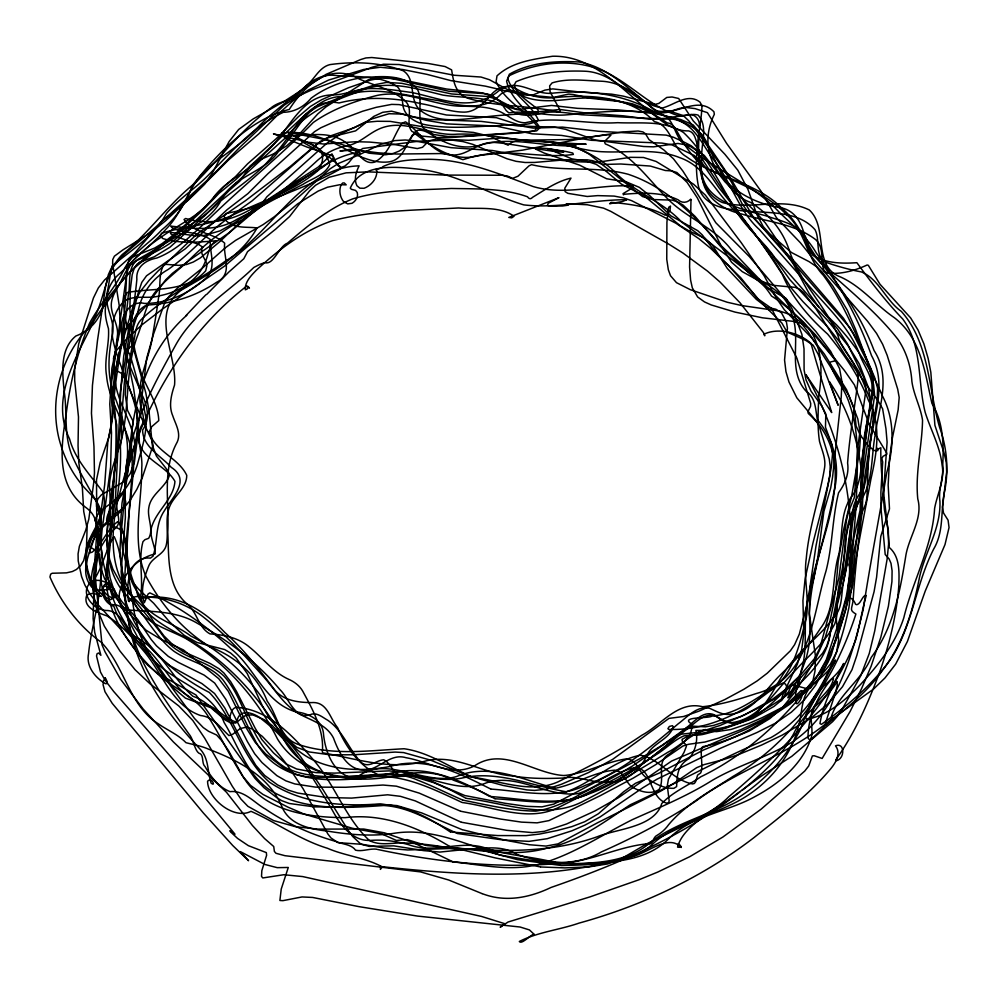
<?xml version="1.0" encoding="UTF-8"?>
<svg xmlns="http://www.w3.org/2000/svg" width="999" height="999" viewBox="0 0 999 999"><rect width="100%" height="100%" fill="white"/><g stroke="black" fill="none" stroke-linecap="round" stroke-linejoin="round"><path stroke-width="1.5" d="M533.966 934.152L529.433 929.919L520.054 927.01L417.732 916.095L358.828 906.617L312.625 897.452L302.048 896.94L282.892 900.661L279.895 900.486L281.231 889.06L288.286 867.469L277.235 867.656L264.91 864.472L240.347 851.61L248.564 860.726L232.779 845.566L203.297 812.911L112.2 703.308L104.97 691.708L103.072 684.715L103.596 680.307C106.019 680.419 105.519 677.297 105.007 677.747C106.006 679.295 109.478 684.59 105.345 683.653C95.18 677.709 85.889 666.271 88.536 653.733C91.933 620.816 105.145 587.624 99.55 554.545L96.004 550.686L89.573 546.615L88.524 543.194L90.847 538.349L96.628 532.292L121.541 510.776L129.982 500.524L136.888 489.248L142.22 477.872L153.072 445.154L151.948 440.559L140.572 416.071L126.611 381.743L121.379 373.276L115.809 370.229L114.46 368.506L113.474 358.354L115.459 351.623L127.46 337.949L142.67 324.263L162.762 308.853L224.825 265.909L297.49 203.971L318.169 191.084L327.435 187.225L339.797 184.715L346.203 184.852L344.293 182.942L342.769 182.967L341.183 184.565C338.773 190.222 339.785 197.04 343.731 201.761L347.714 203.883L351.96 203.297C355.731 201.224 358.529 196.815 357.242 192.457L355.557 190.384L351.323 189.298L350.299 188.124C361.226 163.112 395.479 166.621 417.782 169.093C455.644 172.952 488.099 194.031 523.751 204.882C558.179 208.903 592.444 199.6 626.873 199.725L622.315 201.548L609.64 203.771L611.201 202.372C629.657 203.946 648.613 206.506 665.184 215.197L667.02 214.635L669.954 210.714L670.491 206.069L668.843 207.18L668.181 209.665L666.92 222.29L666.758 259.315L668.331 269.755L670.504 275.736L676.485 282.667L690.284 289.66L727.147 302.222L741.795 305.569L779.857 311.076L790.771 314.797L799.862 321.528L808.054 331.78L848.775 395.342L854.27 408.516L856.106 425.911L860.139 434.877L867.856 445.192L873.975 450.474L877.734 450.661L878.158 448.801L877.122 448.289L877.347 449.475L880.843 447.739C880.156 481.106 887.549 514.173 889.135 547.352C900.199 556.63 899.187 572.627 898.825 585.714C896.615 614.86 889.622 643.468 880.019 671.016C868.593 702.185 854.969 732.929 835.676 760.052L836.525 760.689C845.229 758.453 844.754 741.907 835.489 745.853C841.333 753.209 835.826 762.562 830.806 768.656C808.715 795.117 780.868 816.046 754.12 837.499C702.21 877.397 642.07 905.731 579.07 923.101C559.527 929.907 537.699 932.055 519.293 941.508C521.728 944.842 529.882 935.226 533.878 934.215M698.988 133.167C698.226 157.155 696.228 190.809 722.202 202.447C750.699 210.689 781.992 196.466 809.265 209.952C828.795 227.76 811.85 266.508 840.833 277.11C861.638 286.563 875.811 305.032 894.417 317.744C921.465 338.549 924.887 373.014 931.967 403.534C943.118 421.928 943.805 443.431 942.781 464.273C944.043 476.923 938.073 488.823 939.922 501.348C941.033 528.096 925.386 551.373 919.617 576.76C913.061 609.964 903.521 643.431 882.342 670.554C867.307 692.17 846.116 708.328 826.086 724.974L825.274 724.263L826.248 720.716L835.901 691.52L837.249 685.239L837.062 681.505C826.298 700.599 805.219 710.951 795.254 730.581C783.278 754.994 762.761 773.638 741.932 790.471M868.318 417.407L863.473 459.69L862.125 486.95L860.576 492.157L855.956 499.787L853.633 505.931L844.954 567.669L836.45 600.886L828.995 639.26L826.598 646.365L822.614 653.234L797.289 681.555L775.636 698.201L761.25 706.618L740.684 716.608L713.436 725.461L705.294 726.835L692.032 726.123L687.811 726.935L662.112 745.279L639.535 758.89L553.821 804.12L541.933 806.867L526.373 806.343L505.332 803.346L465.234 795.616M868.855 415.247L870.416 399.001L868.306 387.312L859.302 363.936L848.251 345.929L828.383 321.341L789.922 279.745L770.978 253.409L750.311 229.171L721.203 187.849L695.791 149.463L691.146 145.729L684.715 142.42L673.438 137.25L666.171 135.115L598.189 131.256L562.487 127.11L533.279 128.109L524.213 126.561L496.391 117.682L446.478 115.01L399.2 104.608L391.67 104.383L376.236 107.33L362.649 111.226L332.605 122.552L320.816 127.785L314.535 131.693L267.944 173.689L247.939 193.581L227.11 209.678L185.364 248.763L146.541 275.786L141.783 282.392L138.362 292.32L128.047 332.267L123.726 355.981L120.954 387.587L115.472 498.301L108.167 549.937L108.154 565.097L110.102 577.909L115.11 593.756L121.478 606.955L133.804 625.786L150.474 647.24L158.891 656.53L169.855 665.671L201.948 683.603L214.573 693.506L224.8 707.979L246.079 748.988L255.769 765.259L264.648 775.436L277.647 784.952L288.212 790.097L297.802 793.069L326.498 797.514L351.623 798.101L387.637 794.792L400.424 796.328L415.222 800.873L461.113 822.177M186.838 315.209C146.541 350.849 132.28 404.707 129.321 456.531C127.16 468.419 128.284 481.243 123.327 492.457C117.919 501.848 107.105 508.991 106.618 520.591L109.728 524.612L121.141 529.757L124.113 534.477L125.449 540.596L129.171 579.87L134.365 613.024L139.498 633.591L147.752 652.022L160.901 672.527L194.518 718.493L203.259 727.572L208.516 731.268L216.621 735.014L221.478 740.409L228.334 750.386L243.132 776.685L250.499 785.376L263.037 794.455L287.899 807.117L304.333 814.173L352.347 828.258L381.031 833.578L396.416 840.446L407.217 839.61L425.961 845.429M206.656 294.468L228.808 272.065L243.818 258.753L247.565 251.648L275.662 229.146L289.573 216.558L309.515 190.959L315.509 185.29L329.096 177.31L346.104 172.839L367.782 171.853L444.792 175.087L501.748 175.25L507.255 175.961L512.612 178.359L517.969 176.224L528.933 165.896L531.518 164.66C562.961 172.115 596.778 165.672 628.408 174.35C664.735 186.551 693.119 213.836 717.757 242.183C735.152 260.664 757.717 274.226 771.49 296.016C796.727 311.988 815.708 336.563 834.615 359.303L834.49 361.051L830.831 361.85L829.819 363.161C834.527 377.722 845.529 389.822 849.737 404.832C858.178 428.559 857.791 454.133 857.055 478.958C856.168 507.717 854.894 536.888 848.75 564.835C853.933 574.5 854.295 585.189 849.425 595.379C839.659 632.18 827.921 669.867 799.937 697.352C772.414 729.982 739.447 758.116 700.873 776.76C687.911 785.714 672.689 791.97 661.763 803.533C654.495 827.484 617.12 828.646 597.34 836.712C542.682 856.155 483.366 850.686 426.71 845.554M220.529 223.788C202.76 238.761 187.213 256.318 167.994 269.568C151.024 279.146 140.26 295.554 137.462 314.785C120.417 361.101 125.974 411.213 115.809 458.903C112.025 494.318 113.374 530.244 107.492 565.596C106.531 599.687 127.198 629.308 148.302 654.195C169.58 682.192 210.664 687.2 224.138 722.552C239.223 747.052 248.089 779.07 275.312 793.181C308.516 810.751 347.44 808.016 383.616 805.519C410.651 806.942 433.466 822.814 457.48 833.503M740.259 791.633C684.24 835.863 617.981 864.21 551.036 887.462C529.308 897.839 505.469 902.584 482.255 893.668M230.507 216.246L252.16 200.811L320.329 141.396L331.193 135.652L354.42 127.66L371.104 119.168L389.048 113.724L401.91 114.073L426.648 120.404L446.928 123.901L496.178 126.074L532.18 133.804L561.388 135.389L591.433 140.297L662.012 143.082L671.628 144.743L694.268 155.482L702.097 162.874L719.03 187.849L744.168 219.593L774.175 260.627L791.37 288.149L802.909 301.586L827.846 327.06L841.745 344.63L859.19 372.103L870.666 400.599L873.288 412.362L872.964 424.225L864.997 474.925L859.265 526.81L853.283 554.133L849.45 589.435L845.703 609.84L838.261 634.527L825.586 666.52L815.721 685.139L804.382 699.812L791.37 712.162L775.586 723.114L756.992 732.504L720.017 748.476L656.967 779.208L642.906 787.724L599.999 816.995L584.964 825.112L571.903 830.806L547.177 838.698L528.983 841.37L502.759 839.959L457.879 833.578M630.194 767.544L676.81 735.539L681.718 734.128L698.888 732.317L720.029 725.474L745.054 714.635L772.502 699.263L786.163 688.973L801.235 674.225L814.322 658.766L819.767 648.301L838.823 578.421L846.478 520.242L848.413 512.225L854.37 497.514L858.303 443.444L865.808 390.946L865.559 384.865L863.673 377.347L847.264 343.569L837.474 328.833L821.815 310.402M607.667 780.569C584.003 790.996 561.788 807.292 535.839 811.113C511.263 810.851 487.187 804.932 463.186 800.211M566.645 791.683C592.607 782.417 612.949 760.589 640.284 755.219C659.702 758.241 672.265 780.381 692.594 783.928L694.38 783.441L695.654 781.63L697.589 775.124L700.624 773.001C704.02 767.07 698.613 747.664 703.209 746.565C741.133 739.26 774.25 717.532 801.048 690.571L802.147 690.921C802.871 695.404 800.898 700.649 797.464 703.596L796.403 703.658C793.019 693.056 799.924 681.43 801.198 670.741C806.53 654.07 804.819 636.65 805.506 619.48C807.604 553.446 869.517 468.256 808.278 413.474L807.916 411.713L810.551 406.343L810.713 403.471L796.915 358.229L771.44 308.316L757.779 298.751L740.783 277.772L717.344 254.633L702.247 234.89L697.764 230.719L670.804 215.772L649.737 195.654L639.372 187.362L626.373 181.93L606.58 178.746L579.57 165.122L544.055 153.009L535.776 149.126L536.201 148.089L539.31 147.914L546.952 148.539L563.511 151.498L563.661 152.235C540.409 150.574 517.744 144.356 494.505 142.457C482.654 141.571 473.239 149.563 462.674 153.409C436.788 162.038 422.989 134.166 405.544 121.816L402.122 123.227C393.094 136.126 389.585 153.996 374.762 162.1C363.012 165.472 357.43 150.499 349.001 145.18C327.372 125.312 298.264 140.697 273.464 133.841C290.846 140.235 336.213 140.16 318.556 170.08C294.518 191.034 262.837 200.674 234.403 214.261C211.513 225.599 185.364 225.624 161.613 233.267L160.19 235.976L162.825 238.549C180.007 243.893 198.639 242.17 216.333 240.784C208.429 244.78 208.666 255.856 204.745 262.874C197.29 281.406 178.346 292.045 159.553 295.791C147.952 299.563 133.903 294.006 123.701 301.698C114.136 310.926 111.064 324.862 112.562 337.724C118.694 370.317 139.81 399.575 138.349 433.728C135.951 457.779 165.434 463.898 174.937 481.393C173.751 498.314 157.879 509.565 152.31 525.049C148.164 534.865 154.907 544.18 155.295 553.808C138.536 557.954 124.538 571.128 120.692 588.623C116.958 597.839 120.267 609.939 131.543 610.227C154.058 611.65 177.572 611.251 197.69 623.501C228.659 640.496 257.267 662.499 279.97 689.672C288.823 697.951 294.443 719.342 309.802 714.909C316.134 711.413 322.502 717.369 327.772 720.267C342.919 730.694 348.763 749.163 360.889 762.2C368.506 768.855 376.086 760.251 383.716 759.789C392.033 763.373 393.693 778.034 404.757 774.774C424.413 776.211 444.13 782.379 463.861 777.647C498.688 770.429 532.517 786.126 566.321 791.77M578.446 793.531C598.488 786.613 615.147 771.315 636.188 767.357C652.597 769.967 649.15 797.452 666.583 803.159L668.581 802.684L669.18 800.973L667.307 785.676L668.443 779.145L684.065 752.297L686.363 746.378L685.926 744.73L682.18 740.971L682.13 739.297L687.949 736.251L725.436 728.221L752.697 718.606L774.013 706.418L781.755 699.999L788.673 691.595L791.533 684.552L807.629 688.86L810.813 687.774L811.787 686.051L815.022 671.028L815.471 656.206L809.302 613.211L809.927 587.062L815.983 546.003L829.769 476.486L830.206 466.371L829.27 459.053L819.592 427.36L817.282 422.34L796.827 397.814L788.985 382.043L785.963 371.678L784.565 360.052L787.449 328.172L786.438 322.028L781.505 312.874L775.936 309.253L766.37 307.118L756.293 299.325L727.322 268.481L712.262 244.83L704.707 238.112L689.485 231.181L680.132 225.649L644.23 195.904L621.465 184.153L606.218 171.353L596.178 164.323L587.05 161.314L571.878 158.878L547.714 148.614L566.146 151.536L572.789 153.047L573.389 154.433C540.771 159.041 507.504 147.64 475.237 156.443C452.322 161.289 432.867 146.915 415.621 134.166L412.712 134.703C405.956 144.306 403.234 159.303 389.647 161.776C377.535 163.549 365.559 159.003 354.645 154.183C332.667 141.359 308.154 129.533 281.993 133.129L281.606 134.915L289.698 139.997L306.98 147.065L332.53 155.856L333.541 157.28L332.592 159.465L322.165 167.62L282.692 190.747L234.553 222.827L219.98 230.894L203.746 235.527L194.942 235.752L170.28 232.33L170.704 233.766L174.026 235.939L198.102 244.156L202.71 247.078C198.601 253.709 206.768 259.278 206.855 265.934L205.719 270.791C186.089 292.957 153.334 287.55 127.198 292.532L123.963 298.002L123.414 303.596L125.25 318.781L145.779 392.832L148.913 409.902L152.273 445.092L156.431 456.093L166.109 468.456L168.556 472.377L169.156 476.173C164.847 488.074 150.699 494.38 148.814 507.654C146.878 517.694 154.171 529.17 148.651 538.324L144.967 539.66L142.982 541.645C137.899 559.952 143.918 579.37 140.359 597.964L141.134 598.513C174.276 591.783 202.597 608.716 224.85 632.504C243.594 649.188 258.978 669.005 273.976 688.985C282.729 700.599 297.839 702.459 311.351 702.609C327.272 701.173 329.72 718.144 337.6 727.634C345.854 746.915 358.579 765.134 377.822 774.662C392.045 779.145 407.38 773.963 421.865 777.534C442.869 781.668 464.597 791.87 485.914 783.029C517.095 772.277 546.49 797.639 578.234 793.593M555.531 788.236C575.861 784.153 594.03 771.84 614.785 770.167C624.4 771.278 625.312 782.879 632.654 787.312C640.409 791.745 651.198 795.042 659.14 789.41C665.759 778.296 655.119 761.226 669.742 753.571C678.833 745.991 693.643 737.749 691.633 723.975C678.721 716.183 709.789 718.781 712.112 715.946C739.597 714.447 759.477 694.155 782.679 683.066L785.414 683.953L786.7 686.525L786.575 690.172L784.053 696.84L781.131 700.686L782.779 695.004L797.427 663.96L801.76 649.338L803.77 633.279L802.934 600.449L805.094 578.821L812.936 543.094L828.021 484.39L831.38 466.945L832.554 453.658L831.817 444.368L825.474 427.222L825.811 413.998L821.628 405.769L811.088 391.233L806.018 379.92L804.095 370.005L804.02 348.838L801.885 334.29L792.332 309.34L786.176 298.464L765.858 287.15L753.096 276.698L720.629 246.516L695.067 216.383L683.054 205.082L677.372 201.773L671.94 200.087L653.159 199.563L642.507 196.553L588.973 154.033L576.81 147.427L567.195 144.331L586.163 144.206L543.481 141.933L501.685 137.999L468.543 140.285L436.288 138.936L428.821 140.971L422.502 147.303L417.32 148.576L392.919 144.281L369.78 142.083L356.144 141.696L323.514 144.031L301.523 141.421L329.608 157.43L340.209 166.596L340.334 168.918C310.577 186.189 276.448 195.692 245.929 211.963C227.26 221.89 205.869 224.475 185.652 218.494L184.041 219.518C193.344 233.254 213.311 232.542 224.688 243.207C222.839 257.13 233.691 273.788 216.408 282.405C195.742 296.291 171.403 303.958 146.616 305.045C124.7 316.034 133.666 347.44 139.073 365.784C143.369 384.652 158.204 401.236 158.766 420.604L151.648 426.76L149.138 431.905C154.595 451.336 178.509 457.679 186.751 475.337C186.776 487.549 174.788 495.092 170.08 505.556C164.448 517.869 168.956 531.655 166.371 544.542C164.523 554.82 151.923 556.967 148.514 566.52C144.131 577.584 139.985 591.121 144.368 602.684L148.102 593.98L149.862 592.869C179.283 606.743 206.943 626.236 230.819 648.613C254.845 667.394 264.398 702.659 295.741 711.812C308.579 713.236 322.852 719.917 323.576 734.69C325.437 752.984 334.977 777.347 356.181 778.071C384.727 753.221 423.838 786.338 456.431 776.573C489.423 762.424 523.239 780.082 555.307 788.273M380.669 866.433L380.382 869.38L382.305 866.945C365.646 857.641 345.192 855.956 327.572 848.313C300.2 839.997 276.723 822.739 250.999 811.313C233.841 820.279 207.53 798.551 207.58 781.168L209.653 779.707C212.762 779.47 215.459 786.862 211.114 783.129C207.255 771.703 209.191 758.054 199.55 748.551C163.836 710.464 133.042 665.621 127.31 612.237C121.254 587.774 124.75 559.652 114.236 536.7L113.686 536.975C104.72 551.623 102.335 570.217 91.146 583.391C91.246 563.424 100.849 541.87 115.672 527.959C123.314 521.128 113.536 509.115 118.094 500.349C137.188 418.181 179.296 338.162 246.903 285.939L249.425 288.137L248.027 286.438L247.24 288.973L245.317 289.847C244.73 281.98 251.161 275.562 256.206 270.317C278.596 249.638 303.534 230.457 332.704 220.592C373.751 210.227 416.595 210.202 458.653 207.967C476.573 209.453 498.776 205.319 514.048 216.259L511.725 217.857L508.791 217.42L558.965 197.665L548.126 203.334L547.514 205.357L550.337 206.156L562.599 205.994L568.181 205.17L566.183 203.896L568.194 203.771L587.312 204.758L603.533 208.129L610.764 211.351L668.768 244.143L682.941 253.022L707.492 271.104L720.129 282.118L740.059 302.834L763.561 332.717L764.735 335.801L764.285 334.078C778.596 327.247 799.375 332.842 811.001 343.369C817.407 366.458 824.674 389.598 831.717 412.587L805.843 374.637C839.347 432.842 855.743 500.487 849.525 567.607C850.399 577.385 845.753 588.648 850.037 597.814C852.859 599 854.545 601.485 855.544 604.283L856.83 604.732C860.988 603.858 862.811 594.18 866.283 595.504C862.125 609.815 859.814 625.411 855.644 640.009C831.23 703.92 779.932 753.496 728.683 796.84C713.686 812.424 683.341 825.174 677.559 847.127C687 848.688 672.14 838.948 681.231 847.502C667.744 832.579 645.067 855.893 629.82 856.78C549.637 880.993 463.936 875.499 381.68 866.633M564.423 775.499C586.113 773.388 605.556 761.762 626.922 758.815C637.237 760.064 638.823 772.402 646.365 777.697C654.37 783.416 663.811 788.711 673.913 788.323L676.635 786.575C677.072 774.974 677.559 765.122 689.098 758.603C695.491 750.961 698.151 740.134 695.891 730.419C711.151 730.719 727.534 727.559 742.095 721.94C766.308 713.598 781.618 692.382 799.812 676.148L800.461 677.372C799 683.353 795.241 688.398 791.845 693.406C791.408 694.118 786.55 700.574 788.298 696.628C794.355 686.238 800.174 675.649 803.995 664.198C810.301 648.488 810.526 631.505 809.315 614.885C810.838 573.164 826.722 533.728 833.703 492.857C840.721 466.795 834.44 440.047 817.357 419.692C815.409 409.378 815.996 397.977 806.031 391.171C786.151 369.18 802.547 337.687 791.108 312.675C785.589 290.297 761.9 283.491 746.003 270.292C724.912 253.734 703.221 238.074 681.73 222.115C663.386 202.173 637.05 193.244 617.519 174.775C600.237 156.219 575.811 145.355 551.123 141.733L555.332 143.107L576.023 145.742C544.33 147.328 511.713 135.702 480.569 145.08C466.795 149.126 451.948 146.403 439.61 139.385C432.467 136.214 425.949 129.246 417.607 130.232L414.66 132.442L406.518 145.092L403.621 148.027L399.2 151.061L393.181 153.459L385.751 154.758L368.993 153.172L328.122 140.11L288.324 132.405C301.76 142.358 326.423 146.041 329.658 164.685C324.875 175.337 311.8 178.509 302.759 184.478C280.607 195.617 259.066 207.904 237.025 219.268C216.621 232.043 192.919 228.471 170.779 226.124L171.828 227.56C183.804 233.916 199.288 231.393 210.277 239.485C209.353 251.536 215.984 264.723 208.354 275.699C191.895 292.407 168.182 303.646 144.505 303.421C131.306 300.337 122.103 313.511 121.416 325.324C120.255 350.174 133.317 372.452 142.02 394.905C147.765 406.181 150.175 419.218 142.607 430.057C142.72 446.94 161.201 456.031 171.216 467.307C191.296 480.194 172.078 497.789 164.111 511.176C155.145 524.625 157.83 541.433 153.134 556.056L150.462 558.116C128.559 555.869 126.049 584.989 128.409 600.874L129.208 601.66C132.118 594.58 140.497 596.603 146.553 597.09C167.345 597.315 187.687 604.308 203.883 617.457C226.224 635.077 245.317 656.318 264.198 677.484C274.95 689.772 283.704 704.27 297.802 713.149C310.452 720.379 326.336 724.05 333.504 738.074C339.161 753.321 348.276 772.202 367.744 769.904C381.056 767.207 391.108 753.171 406.094 757.729C428.571 761.45 451.835 777.559 474.55 765.833C503.508 746.253 534.115 774.013 564.16 775.536M580.269 863.898C611.051 862.262 646.428 861.925 669.318 838.124C692.994 814.909 727.322 812.112 755.182 796.503C779.707 783.341 803.346 763.661 811.675 736.163C813.286 725.324 807.392 713.011 816.133 703.858C821.79 695.566 831.83 688.91 833.453 678.558L831.568 679.008C817.894 695.129 807.891 716.708 808.004 738.086L809.502 739.76L811.85 738.848L832.404 718.743L873.65 688.973L884.977 677.946L895.653 664.148L907.404 641.47L925.236 591.058L944.992 544.605L949.05 527.547L948.088 520.217L943.518 512.986L942.532 507.017L946.665 472.09L946.303 462.375L944.043 452.859L934.914 425.349L930.831 372.29L928.133 358.391L923.888 343.831L918.031 330.007L910.651 317.932L879.982 284.228L868.318 265.309L867.12 265.01C854.894 270.654 840.946 274.513 827.459 273.127L824.013 270.604C820.354 260.477 824.45 248.089 815.783 239.723C794.417 223.301 766.27 221.853 741.345 213.898C722.077 209.802 703.196 196.491 701.96 175.337C700.474 164.598 699.65 153.709 696.852 143.194C695.504 138.549 694.18 132.168 688.698 130.894C671.353 131.356 658.166 118.132 645.529 108.042C618.319 85.739 590.659 55.307 552.584 56.244C533.329 59.216 511.75 62.025 496.99 75.887L496.116 81.606C504.495 101.161 525.824 110.265 537.724 127.048L534.453 130.844L521.84 132.73L452.559 137.313L436.975 137.55L421.853 136.089L411.913 131.393C404.87 122.64 414.036 109.728 405.519 101.324C392.969 89.535 375.299 85.864 359.84 79.283C330.07 61.701 304.533 85.427 289.248 109.465C249.725 119.006 216.396 154.445 192.195 185.777C186.151 203.184 176.049 218.219 161.651 229.982C149.75 243.132 133.304 252.198 124.738 268.207C115.172 287.924 99.987 304.058 89.573 323.201C77.36 351.71 70.342 382.242 66.321 412.937C61.289 445.716 54.957 484.927 85.976 507.567C114.348 528.459 72.203 560.214 90.41 585.352C95.742 594.293 105.544 587.949 113.374 589.81L113.774 589.472C109.278 582.617 99.813 578.246 91.833 581.356C77.835 592.32 93.594 611.038 107.942 610.526C123.089 612.412 124.463 630.719 135.939 637.337C161.326 650.187 172.39 678.433 192.982 696.328C206.756 700.661 215.522 712.949 227.647 719.73L229.158 719.03C230.869 714.922 230.794 709.128 235.727 707.342C268.369 708.828 293.594 736.638 313.499 759.952C335.04 784.715 345.342 818.206 369.468 840.559C381.069 846.565 394.468 841.982 406.893 843.069C420.229 843.606 433.541 845.079 446.665 847.539C470.017 853.92 495.067 840.671 517.082 854.445C537.137 861.825 558.728 862.636 579.845 863.898M376.423 849.15C369.38 848.451 362.187 851.785 355.557 850.186C351.411 844.267 342.545 844.38 336.388 841.608C311.288 834.44 287.138 823.825 265.509 809.128C254.108 802.697 244.28 790.022 229.995 791.633C218.681 787.224 210.864 776.847 205.07 766.595C201.211 763.348 204.408 754.382 198.863 753.171C194.455 750.012 193.406 738.81 188.898 733.94C159.703 692.557 127.248 649.475 125.387 596.565C122.178 572.227 131.631 544.168 118.506 521.865L117.645 521.678C107.005 529.507 102.547 543.656 92.233 552.122L89.398 553.034C91.446 536.113 105.32 522.352 117.932 511.738C122.365 509.253 127.46 505.606 125.237 499.787C120.916 444.792 149.076 392.882 174.925 346.416C193.107 312.412 227.148 293.319 253.833 267.445C257.355 265.647 261.076 263.449 265.085 262.7C273.651 265.147 279.383 245.779 287.412 243.207C307.392 226.136 327.997 208.741 352.659 198.901C384.465 189.173 418.294 190.372 451.186 188.461C476.548 188.998 503.359 188.074 527.509 196.791C528.896 198.876 530.644 199.563 532.642 197.278C544.78 189.935 557.055 181.194 571.003 178.122L564.81 188.174L565.097 191.633L567.869 193.344L587.212 196.478L597.714 195.617L614.16 196.091L623.301 197.839L631.668 200.687L675.824 223.177L698.726 238.574L710.177 247.952L728.496 265.472L762.462 303.783L781.805 322.977L787.075 332.08L805.818 340.409L813.111 345.142L818.106 354.096L838.161 405.269L829.482 381.818C855.569 419.742 865.484 467.507 862.037 513.061C858.216 542.22 854.944 571.428 853.084 600.786C851.648 609.727 849.337 610.014 855.893 614.035C834.615 679.832 794.005 741.246 732.991 776.423C710.689 791.146 686.051 803.895 668.631 824.687C665.571 828.983 661.713 832.579 657.18 835.251C651.798 837.799 654.632 845.092 646.927 843.855C618.156 846.74 591.758 861.076 562.699 863.049C500.761 869.13 438.049 862.262 377.36 849.425M561.85 865.534C593.656 864.46 630.169 865.758 654.757 842.132C679.932 820.991 713.236 815.321 741.246 799.375C769.105 783.316 791.258 756.643 798.825 725.062C802.622 711.151 800.936 694.018 813.611 684.228C821.553 676.897 830.843 670.079 835.464 660.014L807.716 712.574L805.856 717.107L806.293 719.33C827.821 715.833 845.891 699.799 860.614 684.402C878.508 664.81 895.491 643.443 903.795 617.844C912.624 581.093 932.379 546.59 934.602 508.516C937.124 494.055 944.954 480.232 942.082 465.097C940.121 446.491 930.731 429.995 925.211 412.412C917.269 381.443 922.826 346.178 902.771 319.043C885.926 301.586 871.003 282.03 856.88 262.7C842.095 263.699 825.736 263.436 812.886 255.282C807.716 250.387 808.291 242.832 805.481 236.751C796.69 223.576 779.507 220.592 765.534 215.697C734.839 207.48 695.741 198.826 701.872 158.304C700.574 144.38 708.716 126.611 698.064 115.072C691.146 112.875 683.89 117.32 676.735 115.172C653.184 107.343 635.289 88.936 614.123 76.623C582.692 57.343 540.921 59.99 508.791 75.912L506.593 81.144C510.951 100.662 530.057 111.401 539.91 127.71L536.675 130.857L525.149 132.093L462.337 136.314L447.977 136.488L433.728 134.54L423.801 128.459C415.534 116.633 423.876 101.136 417.182 88.799C402.597 72.877 377.297 76.461 357.954 78.372C341.233 81.618 324.787 87.949 311.114 98.227C303.821 106.793 294.68 112.088 283.341 112.313C253.846 125.862 232.155 151.261 209.615 173.851C196.179 188.099 179.083 198.439 166.446 213.461C153.858 236.438 131.294 250.1 111.9 266.109C106.481 292.857 106.543 324.55 75.849 336.001C59.665 349.213 62.388 372.889 64.186 391.408C67.47 412.712 63.649 435.189 72.015 455.532C78.659 470.517 87.088 484.615 94.955 498.963C103.771 514.423 99.8 532.479 101.299 549.313C105.894 565.197 92.345 590.696 112.974 598.139L114.748 597.489L115.959 595.242C116.021 590.209 112.325 585.839 107.842 583.965L104.583 584.403L103.172 588.411L103.896 593.194L106.593 599.625L111.301 604.407L117.445 605.319L120.105 606.443L122.84 609.19L137.625 637.312L173.439 687.861L185.414 698.114L210.826 707.692L225.299 720.092L230.132 722.652L235.739 723.039L244.743 715.921L247.377 714.972L253.072 714.984L264.148 719.642L272.302 725.586L292.345 746.265L300.774 756.967L323.052 789.747L348.364 830.581L352.697 836.525L360.901 844.167L369.243 846.39L393.768 845.853L423.901 850.649L439.897 852.072L470.292 848.963L478.933 849.312L517.507 859.664L561.426 865.521M560.289 863.873C591.533 863.273 626.922 863.91 651.498 841.52C677.647 821.615 710.901 815.296 738.311 797.677C764.247 781.081 786.188 757.841 799.899 730.182C806.468 715.359 809.665 698.164 822.676 687.162C830.219 679.869 839.11 673.164 843.68 663.461C834.477 682.754 823.413 702.409 819.954 723.613L821.403 724.35C846.977 706.268 871.677 685.252 890.309 659.765C912.686 626.236 915.484 584.427 933.765 548.888C943.968 531.568 940.621 511.775 944.192 493.394C948.9 471.715 947.264 448.426 939.672 427.572C928.233 388.648 929.794 343.581 901.373 311.426C885.913 300.761 879.033 279.058 861.363 271.915C850.411 269.83 839.61 266.958 829.045 263.399C813.448 259.24 820.866 240.484 814.997 229.658C795.866 208.042 761.138 214.31 735.202 209.815C719.692 208.779 701.548 202.585 698.251 185.315C695.853 173.227 696.191 160.876 697.202 148.664C698.001 134.241 701.56 120.005 701.985 105.657L699.937 102.073C687.787 92.62 674.562 104.845 662.574 107.942C633.591 103.746 615.634 72.265 584.652 71.216C561.6 70.367 537.462 72.577 516.071 81.681L514.16 85.065C517.894 96.341 529.67 101.723 537.762 109.553L538.436 111.626C519.58 114.935 500.112 114.473 481.143 117.57C461.526 119.081 439.273 123.789 421.965 111.563C407.492 101.798 417.257 79.957 403.296 70.792C380.182 62.175 354.195 61.251 329.92 64.61C320.08 67.083 315.659 76.873 308.916 83.392C291.933 98.639 272.677 111.326 257.005 128.172C240.172 146.216 217.57 157.48 200.811 175.449C186.963 191.87 181.468 213.761 166.071 229.083C157.33 239.048 147.165 247.552 137.275 256.306C128.459 263.998 124.338 275.15 118.893 285.152C110.065 300.474 96.441 312.675 89.823 329.333C73.077 362.774 51.111 401.298 69.568 438.911C75.212 459.702 90.272 475.124 102.785 491.795C109.902 512.062 91.433 529.058 86.476 547.664C84.278 562.2 87.75 588.124 101.224 596.453C97.19 593.818 90.385 591.758 86.563 595.691C82.642 608.141 98.302 612.787 107.105 615.958C121.553 624.7 132.692 637.999 143.469 650.761C162.113 672.252 171.516 705.356 200.474 715.496C213.536 716.895 220.479 727.796 228.958 735.564L232.917 734.128L240.16 728.571L246.378 727.16L252.01 728.895L262.188 736.263L275.724 750.449L287.125 764.784L303.172 788.848L327.822 833.903L330.956 837.949L338.024 842.644L362.075 844.305L384.403 848.026L407.742 849.974L455.919 848.288L495.292 857.929L540.447 866.945M540.884 866.995L564.934 867.881L589.098 866.895L607.692 863.923L621.44 858.665L647.102 843.643L695.903 819.804L725.823 801.897L761.887 775.711L791.807 756.318L832.691 721.59L837.1 716.595L843.618 706.655L860.738 675.736L869.267 653.483L874.737 630.869L887.137 559.015L888.586 544.193L888.348 530.569L884.452 509.902L883.266 496.491L887.1 442.157L885.951 428.758L882.616 408.791L878.571 401.673L845.366 355.482L816.345 309.365L803.608 292.57L799.475 289.148L795.279 287.387L773.201 285.327L757.342 279.97L742.245 271.641L731.605 262.3L721.428 246.453L697.339 197.902L687.2 182.53L676.897 172.515L671.69 170.891L665.272 170.504L650.324 166.059L620.879 163.998L603.159 164.473L592.582 160.677L587.287 159.828L566.021 159.74L534.577 162.437L525.112 162.5L516.108 161.326L507.055 158.791L472.989 144.418L463.024 141.596L452.023 140.097L418.856 141.171L362.674 148.489L356.543 153.084L348.676 162.75L345.067 165.959L341.646 167.308L338.711 166.333L336.463 163.399L331.955 153.871L318.294 167.008L270.579 197.727L229.845 232.243L189.36 260.302L172.427 273.314L165.784 279.77L147.053 304.683L124.6 329.932L123.501 336.126L124.113 341.571L133.466 387.475L136.788 410.414L137.375 438.886L134.44 462.1L130.232 473.638L126.548 478.821L121.866 482.929L101.399 494.817L98.027 498.713L96.453 502.772L96.591 506.605L100.712 516.77L101.448 522.14L95.23 576.211L102.035 644.917L105.032 651.823L120.779 679.507L143.094 708.978L173.401 741.957L226.486 792.269L252.485 825.574L264.56 838.561L273.726 846.515L274.4 851.473L275.999 853.296L284.94 855.693L420.554 871.902L448.663 879.994L482.055 893.618M495.304 798.8C527.16 800.361 561.95 808.266 591.371 792.07C626.848 778.333 657.117 754.395 684.927 728.92C693.318 722.901 702.759 709.802 714.385 714.847C721.141 719.655 729.045 724.412 737.699 722.502C764.872 716.758 773.363 686.563 788.186 666.783C801.51 648.651 820.604 636.001 833.403 617.519C842.544 609.303 841.021 595.953 843.069 584.952C845.279 570.904 848.775 557.055 850.224 542.882C852.784 527.06 851.598 508.241 863.536 495.866C873.064 477.447 871.353 455.731 875.024 435.801C878.758 406.78 891.57 377.684 874.05 350.487C860.963 315.622 839.572 284.827 815.833 256.431C804.632 240.522 797.776 221.503 782.329 208.716C756.018 181.319 715.796 178.172 686.226 156.593C672.002 148.464 671.153 125.087 654.482 121.641C629.108 95.33 587.25 94.168 552.759 97.827C539.423 98.601 526.211 95.03 514.885 88.037C507.367 84.353 498.476 87.55 492.744 93.032C484.802 101.274 476.973 111.95 464.323 112.138C449.8 112.088 436.138 106.219 421.953 103.846C394.53 97.577 366.333 96.041 339.023 102.972C304.795 96.354 293.394 136.851 272.952 155.457C258.541 174.038 238.536 186.413 220.754 200.974C209.49 221.591 186.076 230.369 167.183 242.282C143.906 255.082 126.049 275.799 109.553 296.066C102.785 306.131 105.27 317.994 108.479 328.708C109.515 344.405 103.859 359.915 106.543 375.674C109.216 406.543 133.179 431.83 132.168 463.299C132.118 483.791 129.033 504.12 128.571 524.612C126.96 546.765 123.601 572.327 137.225 591.62C142.195 597.539 142.295 605.881 147.003 611.888C155.794 621.016 166.933 627.459 177.934 633.566C223.826 656.867 260.19 696.403 284.777 741.221C306.743 778.858 354.982 783.616 393.906 776.161C413.948 771.515 435.002 770.366 453.783 780.306C467.857 785.501 481.793 791.27 494.842 798.738M450.699 832.005L497.789 835.576L526.011 835.626L539.66 834.053L557.33 830.481L571.903 826.61L584.827 821.665L598.438 813.71L623.601 791.795L635.489 783.303L659.477 772.939L703.296 750.087L749.125 731.081L769.817 718.618L782.791 707.167L795.516 691.42L815.396 659.278L824.987 638.224L829.657 622.714L833.391 604.72L835.951 587.449L838.161 561.713L843.943 528.259L851.66 496.016L859.452 451.223L860.539 435.164L857.841 419.006L846.615 389.772L824.3 353.983L811.787 338.049L784.227 309.628L775.998 297.565L764.123 275.774L741.246 242.695L705.344 195.092L693.593 184.228L656.118 161.463L643.568 157.492L630.332 157.318L596.74 162.375L575.899 161.713L531.206 157.58L492.544 150.524L451.061 147.677L413.211 140.672L405.169 139.997L394.755 140.609L380.482 144.418L359.091 154.845L338.286 163.524L330.045 168.868L295.692 199.663L274.151 216.858L263.162 224.588L235.664 240.334L225.412 247.752L202.697 267.832L177.385 288.124L168.893 296.491L164.673 302.809L153.371 334.528L146.703 358.216L137.5 432.355L131.706 457.342L124.75 475.249L125.362 517.594L121.129 571.665L122.665 588.923A49.863 16.708 67.6 0 0 125.549 600.574C138.287 641.645 171.853 673.326 209.278 692.419C234.553 718.431 241.533 758.141 269.443 782.167C298.813 801.997 336.238 806.268 370.854 804.457C400.212 802.172 426.735 816.083 450.287 831.955M490.134 796.503C522.739 798.663 557.529 807.13 588.811 793.98C625.362 780.731 655.244 754.295 685.289 730.456C694.105 724.55 703.383 712.25 715.234 715.858C720.441 719.155 725.786 723.588 732.392 722.589C760.726 718.231 775.424 689.972 794.33 671.578C808.129 655.844 825.249 642.719 834.839 623.688C838.86 611.6 836.063 598.451 838.935 586.076C841.745 571.653 844.904 557.255 845.778 542.544C846.515 527.31 849.587 511.613 859.565 499.637C869.192 478.821 867.582 455.032 872.065 432.917C876.922 407.267 885.077 380.157 871.503 355.557C858.441 318.831 839.722 284.465 816.445 253.222C807.204 237.1 792.557 225.1 779.357 212.35C752.809 183.741 715.434 170.142 686.063 145.629C673.438 138.362 674.837 114.173 658.291 114.248C626.361 94.018 587.774 89.236 550.536 93.382C530.057 93.719 515.684 75.912 496.64 92.582C470.179 112.65 440.122 98.252 411.838 92.52C396.091 90.385 380.132 87.537 364.198 88.923C353.446 90.36 343.231 95.142 332.255 94.917C299.275 95.33 287.525 134.266 265.359 152.672C251.536 170.529 228.746 178.384 214.86 195.617C201.96 215.26 178.634 224.113 160.377 237.737C145.13 247.515 133.042 261.101 119.93 273.401C111.413 280.282 106.194 290.921 106.955 301.973C108.117 313.211 115.197 323.664 112.325 335.314C108.279 354.071 107.23 373.763 113.087 392.282C122.09 415.709 130.931 440.059 126.324 465.484C125.262 488.773 123.364 512.025 120.891 535.214C118.669 556.043 120.704 578.084 132.43 595.978C137.025 621.353 166.121 627.971 185.639 638.436C225.087 662.15 256.905 697.777 277.51 739.01C300.524 776.573 348.489 782.117 388.174 773.975C423.738 763.448 459.09 779.27 489.66 796.44M491.208 789.11C522.252 791.208 555.806 799.774 585.127 785.439C620.441 772.439 649.874 747.801 678.246 723.763C687.312 717.057 696.94 705.431 709.465 708.254C716.383 711.226 723.401 715.684 731.28 714.16C754.632 711.026 765.896 688.373 781.543 673.776C795.641 659.939 809.49 645.504 820.154 628.796C836.563 607.704 831.293 578.696 838.835 554.295C843.031 535.364 839.697 513.261 851.41 496.778C862.287 483.166 860.576 464.173 863.623 447.964C863.248 420.067 881.205 390.821 868.456 363.936C855.718 333.279 843.131 302.235 823.313 275.299C806.255 257.567 805.206 230.494 786.35 214.373C764.535 192.02 734.627 181.531 707.03 168.644C693.656 160.077 685.189 146.216 677.697 132.605C675.461 128.222 672.527 123.164 667.02 122.84C641.982 104.695 609.315 96.041 578.134 98.352C558.591 100.2 536.975 104.246 518.843 94.131C513.436 90.335 506.006 89.66 500.799 94.218C484.565 111.863 459.14 105.607 438.798 100.674C407.055 96.104 373.651 84.59 342.182 96.441C309.752 97.203 298.077 131.706 278.446 151.473C264.61 172.09 236.101 175.562 223.401 196.503C209.041 216.009 185.964 226.586 167.02 240.921C148.327 259.166 119.605 273.152 111.963 299.8C108.729 311.825 117.87 322.202 117.595 334.016C115.822 350.562 111.975 367.245 115.522 383.878C119.493 408.953 139.223 430.706 134.028 457.167C133.229 481.281 129.658 505.182 127.36 529.183C125.05 549.4 127.872 570.017 136.189 588.586C139.748 615.234 172.565 621.64 190.734 636.001C231.93 656.605 261.788 689.809 281.531 731.006C303.371 768.868 350.836 774.088 389.997 766.495C425.412 755.644 459.827 773.513 490.746 789.035M452.11 847.739C483.528 850.624 516.058 856.892 547.052 848.139C578.558 841.82 604.145 821.915 630.357 804.707C677.522 783.116 722.627 757.242 770.803 737.662C817.257 711.413 838.823 656.942 849 607.092C853.958 564.048 863.011 521.728 870.916 479.17C876.785 453.184 881.755 425.087 868.468 400.412C859.103 376.086 844.105 354.121 827.634 334.091C808.74 317.145 792.02 297.764 782.205 274.076C767.057 251.623 753.084 228.084 733.328 209.203C715.459 191.945 704.869 166.271 679.795 157.667C655.644 147.864 628.721 152.959 603.334 151.773C577.959 150.961 554.283 138.961 528.546 141.184C504.807 137.825 481.156 133.342 457.03 134.166C430.781 136.576 404.782 117.77 379.433 128.834C368.219 133.704 359.515 143.481 347.153 145.804C335.027 148.002 323.988 154.033 315.147 162.55C292.02 183.691 267.382 203.334 241.221 220.579C221.216 230.994 203.833 245.217 188.037 261.214C176.436 271.765 163.636 281.231 153.971 293.718C145.479 305.719 143.319 320.754 138.124 334.24C125.824 365.522 129.346 399.625 123.127 432.092C119.917 450.025 110.514 466.57 109.453 484.877C110.839 509.415 111.064 534.09 107.88 558.528C98.177 605.606 129.208 649.2 162.825 678.583C179.058 690.896 199.163 699.6 209.278 718.381C221.965 738.423 231.718 760.177 245.092 779.794C266.408 811.812 309.79 817.532 345.267 817.657C383.416 812.836 419.93 827.996 451.71 847.689M453.396 861.937C483.241 864.934 514.585 872.639 543.868 862.736C575.486 853.084 603.046 834.277 632.404 819.63C659.39 807.517 686.788 796.265 711.975 780.531C737.212 765.646 765.883 757.816 791.033 742.794C835.726 714.035 851.548 658.416 863.161 609.615C870.141 563.748 879.095 518.269 886.775 472.502C893.943 446.978 895.017 419.667 882.304 395.691C871.465 369.667 855.831 345.304 836.463 324.8C814.247 303.933 795.316 279.932 774.737 257.517C762.249 239.485 743.506 226.298 733.641 206.443C718.431 181.119 705.069 152.947 683.503 132.517C663.798 119.818 639.86 123.776 617.669 122.677C586.725 124.7 555.794 115.697 525.187 122.777C514.497 122.927 506.993 113.824 497.365 110.614C487.037 106.606 475.799 106.543 464.872 106.256C435.064 106.968 406.843 89.061 376.998 95.454C354.645 101.061 332.192 109.141 313.299 122.49C278.421 157.917 239.398 188.561 204.308 223.576C189.86 236.775 175.399 250.986 156.756 258.054C145.767 260.065 135.702 266.97 136.863 279.458C133.017 317.857 125.362 355.719 120.03 393.881C118.294 411.501 124.288 428.783 120.367 446.303C121.366 468.593 118.319 490.759 115.21 512.787C111.701 536.95 111.413 563.261 123.714 585.177C136.176 604.507 152.71 620.829 165.709 639.847C180.744 658.478 206.893 659.889 223.764 675.886C237.387 690.684 243.069 710.614 252.335 728.071C259.64 743.756 270.492 758.291 285.314 767.544C307.18 778.383 332.542 776.71 356.268 776.573C376.785 775.561 398.189 771.116 417.707 780.169C433.029 786.113 447.689 793.568 462.749 800.099M513.486 776.061C529.707 778.758 546.241 778.683 562.624 778.071C578.109 774.937 592.32 783.641 607.629 782.055C627.222 783.016 641.058 768.955 648.513 752.434C655.144 742.494 669.717 738.573 673.264 726.785L672.439 725.686L669.342 726.473L667.931 728.583L668.556 729.395C705.481 730.756 739.722 714.56 768.318 692.207C793.356 676.398 799.5 644.43 806.33 617.832C809.49 598.026 803.396 578.121 806.305 558.241C808.89 527.372 819.592 498.014 824.6 467.607C826.023 458.429 821.777 449.987 819.505 441.383C817.182 426.348 818.206 411.026 818.805 395.891C822.864 370.554 822.901 341.371 803.333 322.003C778.296 298.926 754.47 274.55 731.231 249.675C714.16 227.135 686.288 218.094 667.195 198.339C647.939 178.759 631.618 154.583 605.319 143.906L604.57 142.208L605.194 140.797L610.901 135.19L607.504 134.74L589.922 137L522.564 150.137L475.074 156.031L462.899 159.678L449.15 154.608L440.959 153.571L396.541 154.033L378.596 152.859L355.831 149.9L339.922 151.036L352.635 148.826L355.956 149.638L360.127 153.184L358.803 152.347C329.22 156.381 305.894 179.508 280.657 193.619C264.66 205.894 244.955 209.415 225.974 213.536L224.138 216.221L225.2 219.643C232.892 228.933 245.929 226.611 256.481 227.847L256.656 228.659C240.422 257.342 208.991 274.026 181.343 290.11C149.563 313.499 177.185 354.27 174.55 385.04C171.279 394.942 168.444 405.831 172.79 415.896C175.549 424.238 181.368 433.204 177.198 442.095C161.738 470.117 169.455 501.885 167.77 532.092C169.031 557.03 166.533 587.837 188.424 605.069C197.29 613.374 198.963 628.121 210.04 633.89C224.101 634.79 238.524 637.699 249.538 647.177C262.687 657.717 272.952 672.215 288.674 679.295C294.343 681.755 299.438 685.614 302.635 690.983C312.687 709.69 324.388 730.057 322.327 752.035L322.927 752.859C356.331 758.753 390.946 770.654 424.825 761.201C455.244 752.971 483.166 774.125 513.249 776.023M466.521 798.388C504.907 802.896 547.789 820.841 584.353 800.649C612.949 786.063 640.284 769.143 667.632 752.384C680.606 745.679 691.395 733.84 705.369 729.52L709.477 731.193L716.633 731.618L730.906 729.52L748.775 723.488L761.987 717.769L786.313 705.344L800.986 695.766L816.096 681.555L830.431 664.023L836.563 652.222L838.71 639.835L836.388 620.354L836.438 607.042L842.731 571.977L845.616 538.661L848.476 525.424L856.193 508.778L859.902 496.078L874.6 395.604L873.613 384.802L868.031 363.511L855.344 328.871L847.327 310.239L832.954 286.164L822.452 272.39L817.532 267.37L809.153 261.676L791.508 252.535L769.904 233.928L763.161 226.511L756.68 214.161L748.001 189.51L737.836 170.23L724.874 154.271L693.244 120.904L678.671 98.476L672.077 96.99L666.783 97.44L658.841 103.421L654.982 104.42L623.301 96.141L611.65 94.156L578.646 91.883L552.759 88.886L544.942 90.11L533.154 94.88L523.526 94.955L485.377 86.151L451.061 80.669L427.023 74.376L402.797 69.53L380.369 67.258L363.673 69.48L328.534 80.082L308.354 90.047L294.992 99.013L281.668 110.939L258.928 133.741L228.272 160.215L195.392 193.044L165.509 220.854L151.299 232.23L123.014 249.825L114.398 256.181L112.737 259.565L112.625 263.773L119.218 305.444L120.567 327.959L111.888 368.319L110.976 385.427L112.8 416.396L107.792 441.983L104.695 484.74L99.013 526.548L97.927 540.134L98.639 556.83L100.362 566.845L104.57 578.658L114.735 596.203L124.9 609.415L146.179 630.307L160.577 639.085L183.491 649.974L218.694 678.658L228.209 691.133L246.591 728.521L255.207 742.394L265.709 753.995L285.015 768.918L296.241 774.412L305.969 776.623L315.647 777.522L333.641 777.384L389.011 773.825L409.952 775.424L434.228 782.804L451.873 790.671L466.034 798.288M472.077 777.135C500.162 780.719 530.457 794.043 557.904 781.892C586.65 767.781 615.359 753.358 641.845 735.252C661.438 724.874 677.784 700.511 702.647 706.73C721.016 704.757 738.985 699.288 756.505 693.468C810.476 679.108 812.549 614.909 825.948 571.241C832.629 545.504 832.217 518.493 838.586 492.719C845.004 483.978 849.225 474.175 847.602 462.987C849.699 434.353 855.032 406.106 858.303 377.647C857.067 361.675 841.658 351.336 838.024 335.776C825.424 305.619 800.361 282.555 789.61 251.448C783.266 230.781 768.693 213.561 750.424 202.335C726.148 193.781 719.218 167.083 708.154 146.603C704.133 132.043 692.22 126.511 680.219 120.817C644.78 106.169 604.345 111.738 567.007 114.823C547.552 116.671 528.209 110.077 508.853 112.875L506.293 110.652L499.512 100.662L492.007 95.517L487.062 93.819L449.013 91.246L384.965 77.035L377.697 77.073L368.344 79.745L326.049 106.843L317.744 113.973L296.94 136.751L286.488 145.991L273.988 153.696L258.366 160.489L250.437 165.884L239.872 181.081L228.908 190.772L205.457 215.022L170.03 247.14L154.296 256.768L139.573 262.275L136.838 264.36L134.066 268.656L132.168 274.875L130.345 289.323L129.858 309.116L131.968 334.628L132.043 347.265L126.311 377.26L125.25 394.805L127.51 410.339L133.242 421.578L131.943 430.357L131.244 451.798L122.003 503.121L120.255 528.321L122.64 549.637L129.171 574.425L132.842 582.317L138.449 589.048L153.709 603.296L169.755 622.102L184.303 635.401L197.04 642.482L224.675 649.562L230.694 653.109L236.076 657.829L247.252 673.563L262.6 706.33L269.892 719.005L285.826 737.861L296.778 747.339L309.066 751.922L330.219 754.844L353.846 754.769L395.179 752.072L403.608 752.572L430.656 760.164L471.653 777.035M461.526 822.264L506.718 830.319L532.417 832.604L544.318 831.33L566.633 823.975L595.129 810.876L618.493 797.639L671.59 761.076L745.516 729.382L772.027 716.121L790.359 703.833L805.381 690.047L817.731 675.174L826.21 659.964L840.896 615.996L846.228 596.79L850.037 574.999L853.783 538.199L860.064 510.339L861.837 462.237L873.251 388.136L873.151 376.148L870.816 368.868L852.934 333.329L843.443 318.231L796.64 263.911L747.614 211.676L741.995 203.621L731.892 182.854L723.538 169.056L695.866 129.895L688.711 120.729L683.216 115.572L668.743 110.802L647.215 112.612L617.819 109.89L577.497 108.342L551.56 105.432L517.095 109.665L508.853 107.255L492.12 96.391L482.692 92.919L446.491 89.011L396.615 78.684L380.881 78.084L370.317 80.145L348.414 87.775L321.578 99.763L310.452 106.431L298.301 116.783L276.136 138.774L247.54 163.873L235.652 176.436L223.726 186.688L206.156 205.856L177.235 232.03L162.1 243.619L154.695 248.014L132.03 257.155L129.77 259.053L127.847 262.887L126.935 268.581L125.125 305.632L121.503 342.694L115.335 371.366L112.462 390.759L112.537 406.143L116.771 424.975L116.833 452.422L107.742 522.652L106.955 536.6L107.742 549.55L109.64 559.365L112.924 569.205L120.092 582.23L129.97 594.13L145.829 609.265L155.282 624.288L163.986 635.926L171.603 643.518L182.717 651.336L210.102 663.448L219.106 668.793L223.951 673.026L230.694 681.718L236.563 691.52L254.982 727.859L261.825 739.497L273.476 752.859L286.051 763.985L296.666 768.993L316.146 772.652L334.415 773.114L389.185 770.891L402.197 772.09L428.022 779.857L464.772 795.516M462.4 802.534C493.768 806.767 528.209 822.539 558.616 807.442C591.271 790.796 624.725 775.461 655.332 755.144C665.284 749.362 673.314 740.409 683.94 735.888C690.833 734.789 697.964 735.901 704.782 733.99C734.103 726.498 761.962 713.111 786.45 695.416C804.957 679.083 826.048 661.088 829.919 635.214C834.477 607.991 845.841 582.33 848.101 554.657C849.862 534.927 850.961 514.672 860.526 496.99C862.274 475.399 862.012 453.521 865.621 432.018C867.232 415.946 872.976 400.224 871.902 383.953C870.366 374.001 864.247 365.671 860.451 356.543C851.148 329.707 829.957 310.065 811.875 289.111C794.317 269.268 776.772 249.438 759.327 229.52C737.699 209.94 730.731 180.02 712.187 157.892C701.473 143.019 693.231 122.702 673.051 119.168C642.782 118.431 612.125 116.309 581.68 114.773C567.594 113.124 553.221 110.102 539.16 113.736C530.669 115.459 521.353 116.359 513.449 112.05C493.494 94.893 466.72 99.013 442.732 95.055C414.71 88.287 384.752 78.496 357.068 92.358C330.332 101.523 304.458 114.136 286.576 136.888C250.487 169.093 215.559 202.06 180.27 235.115C167.67 246.94 151.836 253.871 136.264 260.727C126.998 269.418 130.844 284.178 128.259 295.454C125.237 330.731 116.858 365.297 113.786 400.499C119.193 442.407 113.836 484.777 107.617 526.461C104.97 549.438 109.166 574.025 123.664 592.582C142.894 610.014 153.109 634.989 173.626 651.011C189.323 662.137 210.752 664.722 223.301 680.331C236.351 698.164 243.394 719.455 254.208 738.586C274.375 780.506 320.467 782.217 361.176 778.396C397.365 770.616 430.169 787.649 461.95 802.422M460.939 811.288L500.624 819.055L521.515 822.127L537.05 822.851L549.025 820.591L600.299 795.654L633.304 778.071L655.556 764.735L682.979 745.991L688.773 744.243L704.907 742.045L718.506 738.124L741.133 729.495L761.438 720.004L775.549 712.262L790.596 702.309L807.379 687.399L822.976 669.917L827.834 662.574L831.305 655.044L850.723 582.592L853.396 567.594L858.316 524.9L860.276 516.733L865.671 503.996L866.882 498.139L868.556 457.005L870.878 436.251L877.159 400.474L877.621 388.361L874.587 377.322L862.212 348.339L850.024 327.884L753.109 216.733L730.594 178.284L700.249 133.304L693.169 124.9L680.781 119.543L673.975 117.87L649.45 119.218L623.563 115.847L584.877 112.899L559.877 109.465L535.202 112.1L524.887 111.501L514.81 108.454L496.703 99.176L487.612 96.528L451.598 93.943L401.71 83.317L386.476 82.418L375.724 84.528L351.86 92.507L317.457 106.781L305.969 113.998L235.589 179.758L219.056 193.294L203.209 209.827L176.061 234.753L161.85 245.742L138.037 259.34L130.32 265.185L128.034 269.318L126.561 274.9L110.839 387.5L109.778 404.158L111.501 432.654L110.627 466.87L101.998 530.481L101.024 543.019L101.548 554.895L106.044 574.575L112.962 589.148L122.377 602.222L137.712 619.492L151.211 639.535L156.431 645.791L168.269 656.355L178.534 662.487L204.171 675.124L214.673 683.041L225.749 699.238L247.39 741.595L254.67 753.77L261.963 762.537L276.848 775.636L285.939 780.868L294.805 783.928L315.409 787.112L345.654 787.274L382.979 785.039L396.378 786.176L419.255 793.131L460.477 811.188M500.649 855.206C533.616 860.514 570.804 870.017 601.46 851.885C634.103 837.412 665.796 820.803 695.679 801.21C738.598 769.118 792.17 753.77 832.467 718.119L831.343 716.645C838.548 694.205 862.212 679.807 871.24 657.379C893.393 627.884 899.924 591.957 905.681 556.555C908.466 537.212 923.301 518.893 917.769 498.888C915.109 472.465 922.089 446.428 922.539 420.167C920.516 406.868 913.685 394.792 911.887 381.406C910.901 366.483 906.443 351.86 897.976 339.435C878.258 314.161 853.158 293.481 829.382 272.115C820.654 262.387 809.964 253.534 805.494 240.846C803.121 225.562 796.34 209.628 778.833 207.405C734.203 200.125 691.296 161.601 714.347 114.273L713.935 111.788C696.216 93.556 672.339 120.167 653.184 109.091C638.261 95.679 622.015 81.881 600.836 81.194C584.677 80.644 567.819 78.009 552.097 82.905L549.65 85.864L550.124 91.871L560.377 110.814L559.403 112.113C529.47 105.207 498.026 107.168 468.556 98.451C455.419 94.331 453.384 81.181 451.635 69.88L445.079 66.546L428.134 63.461L371.79 57.517L365.896 57.942L360.776 59.515L326.074 74.351L284.103 101.423L253.184 118.931L238.661 129.47L229.108 141.571L212.287 173.164L204.533 184.203L188.249 200.187L161.963 221.141L134.465 253.371L104.608 279.932L98.352 287.924L93.444 297.952L78.721 343.818L74.675 369.268L74.688 380.457L78.484 416.958L78.047 445.704L78.809 462.612L82.393 488.174L83.729 511.538L87.088 528.496L86.413 549.75L83.666 560.601L80.682 565.559L76.386 569.505L72.378 571.515L66.446 572.864L52.185 573.251L50.662 574.163L49.95 576.997C60.752 602.21 78.834 626.123 101.199 642.245C124.7 666.108 128.734 705.232 158.404 723.875C167.482 730.269 178.197 734.615 185.989 742.682C193.369 744.68 201.186 745.866 208.279 749.063C238.399 760.464 270.267 776.585 282.63 808.416C290.771 825.087 310.402 829.232 327.16 831.031C349.687 834.789 372.702 836.75 395.392 833.091C431.63 827.759 466.371 844.542 500.187 855.069M462.512 829.744L506.318 840.409L529.333 844.729L546.028 846.078L558.016 843.88L597.789 822.639L660.464 791.283L674.163 783.116L696.615 767.694L704.295 764.56L724.088 759.427L738.586 754.545L761.713 745.004L782.379 735.039L811.912 717.507L827.946 703.87L842.494 686.738L851.997 669.705L856.842 655.406L874.063 591.745L876.598 577.21L880.806 536.301L889.485 508.866L888.161 485.052L889.535 458.841L892.194 439.011L898.151 409.815L899.187 397.415L897.701 389.185L887.149 355.257L882.629 344.255L876.598 333.454L867.619 321.316L814.197 260.04L800.436 242.807L776.485 217.77L761.088 191.271L726.523 143.294L707.417 112.662L695.117 108.629L685.801 107.43L679.732 108.367L667.007 112.388L660.651 113.174L655.794 112.525L632.417 103.834L622.29 101.798L590.696 98.302L573.114 94.493L568.656 94.093L553.471 97.44L529.308 95.167L507.005 89.311L489.398 79.695L480.981 77.035L454.021 75.237L399.175 64.548L383.491 64.211L372.152 67.245L312.262 89.71L297.377 96.428L284.041 105.32L240.222 146.903L210.664 177.098L156.319 226.548L123.676 254.82L110.714 269.468L108.354 274.638L105.669 286.039L97.49 340.509L92.445 385.377L91.458 413.261L93.968 446.64L94.468 472.864L93.756 482.492L88.811 519.155L85.714 530.219L79.371 546.353L78.072 553.833L78.209 560.839L81.568 576.56L84.903 585.052L89.66 593.543L98.327 605.032L120.105 628.621L140.584 657.305L147.677 665.109L157.555 673.351L196.016 694.992L254.982 778.383L263.848 787.599L276.748 797.639L281.631 800.636L289.373 803.496L314.248 806.867L343.519 807.042L380.482 804.332L397.003 805.606L421.653 812.899L462.013 829.607M471.753 776.847L502.897 785.389L526.96 789.922L534.415 790.421L546.128 789.285L561.201 784.365L588.586 772.539L612.574 759.44L668.98 718.381L683.478 716.533L698.801 711.213L724.75 699.6L743.743 689.347L757.142 680.931L767.269 673.189L790.384 650.786L794.592 644.717L799.325 634.19L813.898 577.547L817.781 557.43L823.888 511.413L830.656 488.136L832.579 477.11L841.258 396.715L841.932 381.581L839.597 368.668L830.669 351.373L815.821 331.456L780.032 292.582L749.337 256.618L715.833 222.752L682.916 171.129L673.501 158.866L663.948 150.037L649 139.598L645.441 133.716L642.956 131.943L638.111 131.019L623.226 131.918L585.551 137.837L568.518 139.56L518.918 140.247L512.1 142.095L508.041 145.23L490.546 136.426L473.451 132.43L439.797 129.52L390.222 121.379L377.172 121.266L365.334 122.365L341.633 133.354L326.973 143.157L266.933 196.728L260.801 205.045L254.408 208.779L220.392 241.134L200.374 257.904L193.257 262.05L186.476 264.51L178.621 265.359L165.647 264.323L163.561 265.197C158.279 274.775 160.889 286.713 158.616 297.178C156.868 310.989 154.395 324.687 152.223 338.436C148.764 358.703 138.149 377.697 139.922 398.776C139.385 408.104 147.128 417.857 140.984 426.573C136.001 439.772 142.907 454.12 141.771 467.794C141.833 503.446 131.443 540.996 145.454 575.312C160.389 603.671 182.43 630.169 210.027 646.815C235.702 656.718 257.205 675.199 267.22 701.173C278.072 715.933 279.595 739.572 300.1 745.004C333.866 755.756 369.593 750.511 404.096 748.75C428.546 752.172 449.263 766.857 471.403 776.735M559.865 863.848C536.276 856.73 511.163 856.255 487.624 848.75C461.9 838.773 434.69 854.644 408.753 844.729C396.591 841.283 384.028 839.472 371.378 840.359C352.447 841.832 340.297 824.962 332.342 810.226C312.787 777.622 293.057 743.518 262.525 719.854C255.519 713.311 239.673 707.255 237.063 720.791L235.589 721.852C222.939 717.794 214.448 704.058 199.912 703.171C173.202 692.394 163.674 660.876 141.483 643.943C127.959 634.914 119.243 621.39 113.898 606.381C106.394 603.92 101.573 596.191 102.248 588.149L104.346 585.889C109.066 586.7 112.462 591.083 113.249 595.641L112.662 598.326L110.689 599.637C92.358 593.306 80.557 562.887 89.298 545.054C92.807 534.078 99.575 524.1 100.562 512.412C99.85 502.047 91.184 495.292 84.79 488.049C71.953 473.926 63.387 456.268 58.791 437.824C49.913 400.012 60.29 360.252 85.377 330.919C105.607 309.116 101.561 275.287 122.265 254.533C149.113 232.892 168.481 203.871 195.629 182.58C220.554 157.642 241.895 128.846 270.791 108.092C280.07 99.912 294.343 101.611 301.448 90.484C309.915 81.319 321.478 73.938 334.478 75.35C355.344 77.46 379.071 74.425 397.277 86.601C401.985 91.421 402.048 98.476 402.847 104.745C403.958 115.297 413.499 121.129 422.702 124.163C447.952 129.608 473.913 126.423 499.475 125.649C512.162 123.501 526.972 127.335 538.299 120.155C531.818 104.258 513.111 95.879 507.929 78.884L509.315 74.251C530.032 62.375 555.694 60.714 579.12 62C611.176 67.495 632.554 93.806 657.779 111.813C667.881 120.891 679.969 115.322 691.37 114.585C697.352 115.784 700.174 122.015 699.487 127.66M452.997 861.875L414.348 843.119L384.453 832.829L363.748 829.033L317.57 829.108L295.517 826.697L273.639 820.591L247.877 806.318L240.884 799.013L232.305 786.263L204.795 738.361L192.807 720.491L178.883 706.043L149.85 683.653L135.14 669.805L119.905 650.948L104.308 626.098L95.729 605.531L92.732 589.31L96.841 532.492L96.503 479.932L100.125 462.699L108.741 437.487L111.376 425.262L115.597 371.578L117.807 357.317L132.417 308.654L136.026 299.138L140.522 291.221L149.163 280.307L158.017 271.079L197.203 233.853L245.517 200.662L289.735 166.92L316.308 144.543L328.421 137.662L355.632 130.857L373.776 116.408L382.754 112.288L391.633 111.189L413.948 116.92L429.857 119.48L481.218 121.391L518.618 125.986L554.782 127.148L565.659 129.346L595.404 140.147L643.618 146.503L653.558 146.841L677.921 143.444L686.463 144.98L690.833 146.741L704.258 155.407L724.949 181.781L754.37 210.739L765.309 222.839L793.293 264.011L809.04 293.394L818.993 307.255M185.851 315.759A185.277 20.355 -44.3 0 1 205.944 294.717M630.069 767.369A103.646 24.263 -31.5 0 1 607.729 780.294M220.654 223.963A127.672 116.109 -60.5 0 1 230.607 216.433M690.983 199.775L689.585 267.045L690.609 280.12L692.319 287.849L697.639 296.965L704.52 301.935L711.3 304.97L735.039 312.1L762.474 317.807L793.993 321.441L802.122 323.751L808.915 328.047L815.346 334.715L844.355 370.404L854.445 384.927L869.155 424.063L886.75 453.096L886.85 454.195L883.016 456.343L881.842 458.566L882.691 461.938L880.893 492.345L881.056 509.053L885.201 554.52L889.135 558.99L890.996 563.311L892.095 570.816L891.932 581.58L888.411 606.168L880.818 637.25L871.165 666.121L861.6 688.573L850.087 711.513L822.152 758.453L814.21 755.744L812.387 755.931L808.715 765.971L804.744 771.066L761.288 809.053L722.814 837.075L689.847 856.63L657.692 872.09L638.848 879.819L589.972 896.89L508.041 922.027L500.187 927.209L504.682 923.675L481.53 916.433L302.697 876.573L283.816 874.724L262.774 877.959L261.513 876.385L261.838 870.653L266.621 855.256L266.333 852.609L248.364 845.666L237.562 838.411L230.819 832.13L229.907 830.669L235.015 834.215L174.9 761.425L113.586 691.358L104.683 679.62L100.499 672.065L96.528 655.968L97.078 653.733L98.589 652.996L100.899 655.319L94.693 632.33L93.107 618.593L93.881 592.969L98.451 536.038L98.177 528.483L95.067 520.454C97.39 510.551 108.616 506.231 115.335 499.512C126.061 490.534 133.067 478.034 137.325 464.847C141.371 449.625 147.04 434.041 145.991 418.069C141.92 396.516 136.164 375.262 129.882 354.258C124.088 347.64 132.105 348.564 133.416 342.782C135.639 334.528 135.027 324.937 142.095 318.743C166.758 295.204 198.326 280.769 225.737 260.864C272.04 233.666 300.274 167.67 359.141 165.834C356.069 171.84 353.733 179.283 356.905 185.727L359.877 188.187L364.036 188.287C371.266 185.627 377.872 177.959 376.698 169.905C372.152 169.655 381.68 169.068 382.817 166.671C397.103 159.877 413.436 159.565 428.946 159.291C465.434 159.615 499.475 173.938 533.066 186.513C565.821 196.303 599.75 183.654 632.941 186.101L632.829 187.687L623.039 193.669L623.438 194.855L624.088 194.293C641.97 192.657 661.538 191.92 678.121 199.825C681.867 203.409 687.412 202.959 690.709 199.151L690.983 199.775"/></g></svg>
